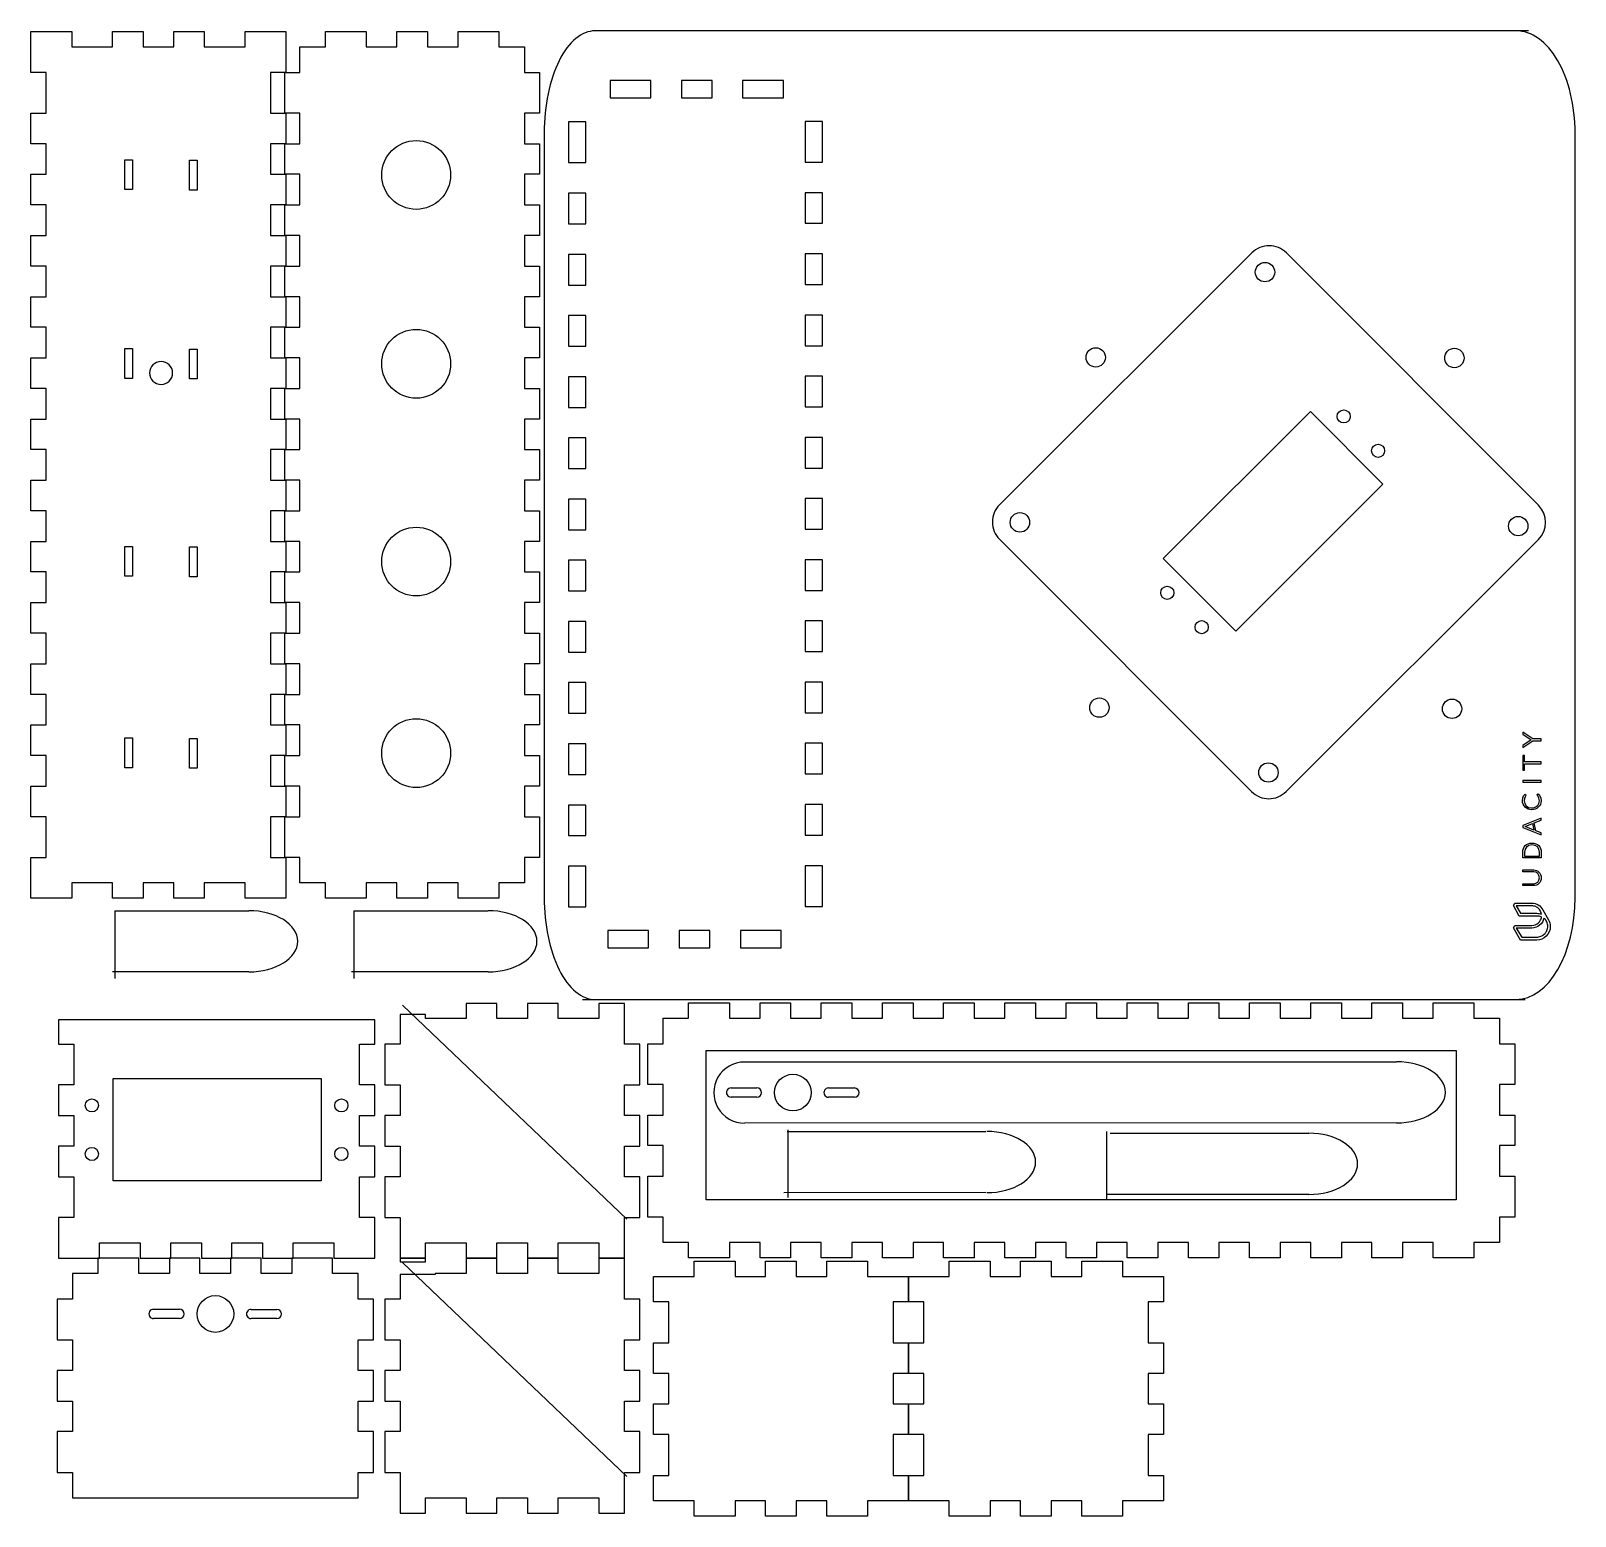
# Model space of a CAD drawing. Extents: x -151 to 152, y 165 to 456.
import ezdxf

# ---------------------------------------------------------------- set-up
doc = ezdxf.new("R2010")
doc.units = 0
doc.layers.add('LAYER_1', color=160, linetype='Continuous')

# ---------------------------------------------------------------- blocks, each defined once
blk = doc.blocks.new('AI9-BLK13')
at = {"layer": 'LAYER_1', "color": 7}
for p, q in [((-12.1, 0.92), (-7.02, 0.92)), ((7.02, 0.91), (12.1, 0.91)), ((-7.02, -0.89), (-12.1, -0.89)), ((12.1, -0.91), (7.02, -0.91))]:
    blk.add_line(p, q, dxfattribs=at)
blk.add_circle((0.02, 0), 3.6, dxfattribs=at)
for points, knots in [([(-12.1, 0.92), (-12.42, 0.92), (-12.72, 0.75), (-12.89, 0.47), (-13.05, 0.19), (-13.05, -0.16), (-12.89, -0.44), (-12.72, -0.72), (-12.42, -0.89), (-12.1, -0.89)], [0, 0, 0, 0, 1, 1, 1, 2, 2, 2, 3, 3, 3, 3]), ([(-7.02, -0.89), (-6.52, -0.89), (-6.11, -0.49), (-6.11, 0.01), (-6.11, 0.51), (-6.52, 0.92), (-7.02, 0.92)], [0, 0, 0, 0, 1, 1, 1, 2, 2, 2, 2]), ([(7.02, 0.91), (6.69, 0.91), (6.39, 0.73), (6.23, 0.45), (6.07, 0.17), (6.07, -0.17), (6.23, -0.45), (6.39, -0.73), (6.69, -0.91), (7.02, -0.91)], [0, 0, 0, 0, 1, 1, 1, 2, 2, 2, 3, 3, 3, 3]), ([(12.1, -0.91), (12.6, -0.91), (13.01, -0.5), (13.01, 0), (13.01, 0.5), (12.6, 0.91), (12.1, 0.91)], [0, 0, 0, 0, 1, 1, 1, 2, 2, 2, 2])]:
    blk.add_open_spline(points, degree=3, knots=knots, dxfattribs=at)
blk = doc.blocks.new('AI9-BLK12')
at = {"layer": 'LAYER_1', "color": 7}
blk.add_lwpolyline([(-25.000024, -84.99998), (-25.000024, -77.000123), (-22.000035, -77.000123), (-22.000035, -68.999923), (-25.000024, -68.999923), (-25.000024, -62.999944), (-22.000035, -62.999944), (-22.000035, -56.999966), (-25.000024, -56.999966), (-25.000024, -50.999988), (-22.000035, -50.999988), (-22.000035, -45.000009), (-25.000024, -45.000009), (-25.000024, -39.000031), (-22.000035, -39.000031), (-22.000035, -33.000053), (-25.000024, -33.000053), (-25.000024, -27.000075), (-22.000035, -27.000075), (-22.000035, -21.000096), (-25.000024, -21.000096), (-25.000024, -15.000118), (-22.000035, -15.000118), (-22.000035, -9.00014), (-25.000024, -9.00014), (-25.000024, -3.000161), (-22.000035, -3.000161), (-22.000035, 2.999817), (-25.000024, 2.999817), (-25.000024, 8.999795), (-22.000035, 8.999795), (-22.000035, 14.999773), (-25.000024, 14.999773), (-25.000024, 21.000096), (-22.000035, 21.000096), (-22.000035, 27.000075), (-25.000024, 27.000075), (-25.000024, 33.000053), (-22.000035, 33.000053), (-22.000035, 39.000031), (-25.000024, 39.000031), (-25.000024, 45.000009), (-22.000035, 45.000009), (-22.000035, 50.999988), (-25.000024, 50.999988), (-25.000024, 56.999966), (-22.000035, 56.999966), (-22.000035, 62.999944), (-25.000024, 62.999944), (-25.000024, 68.999923), (-22.000035, 68.999923), (-22.000035, 77.000123), (-25.000024, 77.000123), (-25.000024, 84.99998), (-16.999824, 84.99998), (-16.999824, 81.999991), (-9.000312, 81.999991), (-9.000312, 84.99998), (-3.000334, 84.99998), (-3.000334, 81.999991), (2.999645, 81.999991), (2.999645, 84.99998), (8.999623, 84.99998), (8.999623, 81.999991), (16.999824, 81.999991), (16.999824, 84.99998), (25.000024, 84.99998), (25.000024, 77.000123), (22.000035, 77.000123), (22.000035, 68.999923), (25.000024, 68.999923), (25.000024, 62.999944), (22.000035, 62.999944), (22.000035, 56.999966), (25.000024, 56.999966), (25.000024, 50.999988), (22.000035, 50.999988), (22.000035, 45.000009), (25.000024, 45.000009), (25.000024, 39.000031), (22.000035, 39.000031), (22.000035, 33.000053), (25.000024, 33.000053), (25.000024, 27.000075), (22.000035, 27.000075), (22.000035, 21.000096), (25.000024, 21.000096), (25.000024, 14.999773), (22.000035, 14.999773), (22.000035, 8.999795), (25.000024, 8.999795), (25.000024, 2.999817), (22.000035, 2.999817), (22.000035, -3.000161), (25.000024, -3.000161), (25.000024, -9.00014), (22.000035, -9.00014), (22.000035, -15.000118), (25.000024, -15.000118), (25.000024, -21.000096), (22.000035, -21.000096), (22.000035, -27.000075), (25.000024, -27.000075), (25.000024, -33.000053), (22.000035, -33.000053), (22.000035, -39.000031), (25.000024, -39.000031), (25.000024, -45.000009), (22.000035, -45.000009), (22.000035, -50.999988), (25.000024, -50.999988), (25.000024, -56.999966), (22.000035, -56.999966), (22.000035, -62.999944), (25.000024, -62.999944), (25.000024, -68.999923), (22.000035, -68.999923), (22.000035, -77.000123), (25.000024, -77.000123), (25.000024, -84.99998), (16.999824, -84.99998), (16.999824, -81.999991), (8.999623, -81.999991), (8.999623, -84.99998), (2.999645, -84.99998), (2.999645, -81.999991), (-3.000334, -81.999991), (-3.000334, -84.99998), (-9.000312, -84.99998), (-9.000312, -81.999991), (-16.999824, -81.999991), (-16.999824, -84.99998)], close=True, dxfattribs=at)
blk = doc.blocks.new('AI9-BLK11')
at = {"layer": 'LAYER_1', "color": 7}
blk.add_lwpolyline([(25.000024, 22.000035), (25.000024, 16.999824), (22.000035, 16.999824), (22.000035, 9.000312), (25.000024, 9.000312), (25.000024, 3.000334), (22.000035, 3.000334), (22.000035, -2.999645), (25.000024, -2.999645), (25.000024, -8.999623), (22.000035, -8.999623), (22.000035, -16.999824), (25.000024, -16.999824), (25.000024, -22.000035), (16.999824, -22.000035), (16.999824, -25.000024), (8.999967, -25.000024), (8.999967, -22.000035), (2.999989, -22.000035), (2.999989, -25.000024), (-2.999989, -25.000024), (-2.999989, -22.000035), (-8.999967, -22.000035), (-8.999967, -25.000024), (-17.000168, -25.000024), (-17.000168, -22.000035), (-25.000024, -22.000035), (-25.000024, -16.999824), (-22.000035, -16.999824), (-22.000035, -8.999623), (-25.000024, -8.999623), (-25.000024, -2.999645), (-22.000035, -2.999645), (-22.000035, 3.000334), (-25.000024, 3.000334), (-25.000024, 9.000312), (-22.000035, 9.000312), (-22.000035, 16.999824), (-25.000024, 16.999824), (-25.000024, 22.000035), (-17.000168, 22.000035), (-17.000168, 25.000024), (-8.999967, 25.000024), (-8.999967, 22.000035), (-2.999989, 22.000035), (-2.999989, 25.000024), (2.999989, 25.000024), (2.999989, 22.000035), (8.999967, 22.000035), (8.999967, 25.000024), (16.999824, 25.000024), (16.999824, 22.000035)], close=True, dxfattribs=at)
blk = doc.blocks.new('AI9-BLK10')
at = {"layer": 'LAYER_1', "color": 7}
blk.add_lwpolyline([(25.000024, 22.000035), (25.000024, 16.999824), (22.000035, 16.999824), (22.000035, 9.000312), (25.000024, 9.000312), (25.000024, 3.000334), (22.000035, 3.000334), (22.000035, -2.999645), (25.000024, -2.999645), (25.000024, -8.999623), (22.000035, -8.999623), (22.000035, -16.999824), (25.000024, -16.999824), (25.000024, -22.000035), (16.999824, -22.000035), (16.999824, -25.000024), (8.999967, -25.000024), (8.999967, -22.000035), (2.999989, -22.000035), (2.999989, -25.000024), (-2.999989, -25.000024), (-2.999989, -22.000035), (-8.999967, -22.000035), (-8.999967, -25.000024), (-17.000168, -25.000024), (-17.000168, -22.000035), (-25.000024, -22.000035), (-25.000024, -16.999824), (-22.000035, -16.999824), (-22.000035, -8.999623), (-25.000024, -8.999623), (-25.000024, -2.999645), (-22.000035, -2.999645), (-22.000035, 3.000334), (-25.000024, 3.000334), (-25.000024, 9.000312), (-22.000035, 9.000312), (-22.000035, 16.999824), (-25.000024, 16.999824), (-25.000024, 22.000035), (-17.000168, 22.000035), (-17.000168, 25.000024), (-8.999967, 25.000024), (-8.999967, 22.000035), (-2.999989, 22.000035), (-2.999989, 25.000024), (2.999989, 25.000024), (2.999989, 22.000035), (8.999967, 22.000035), (8.999967, 25.000024), (16.999824, 25.000024), (16.999824, 22.000035)], close=True, dxfattribs=at)
blk = doc.blocks.new('AI9-BLK9')
at = {"layer": 'LAYER_1', "color": 7}
blk.add_lwpolyline([(-22.000035, -81.999991), (-22.000035, -77.000123), (-25.000024, -77.000123), (-25.000024, -68.999923), (-22.000035, -68.999923), (-22.000035, -62.999944), (-25.000024, -62.999944), (-25.000024, -56.999966), (-22.000035, -56.999966), (-22.000035, -50.999988), (-25.000024, -50.999988), (-25.000024, -45.000009), (-22.000035, -45.000009), (-22.000035, -39.000031), (-25.000024, -39.000031), (-25.000024, -33.000053), (-22.000035, -33.000053), (-22.000035, -27.000075), (-25.000024, -27.000075), (-25.000024, -21.000096), (-22.000035, -21.000096), (-22.000035, -15.000118), (-25.000024, -15.000118), (-25.000024, -9.00014), (-22.000035, -9.00014), (-22.000035, -3.000161), (-25.000024, -3.000161), (-25.000024, 2.999817), (-22.000035, 2.999817), (-22.000035, 8.999795), (-25.000024, 8.999795), (-25.000024, 14.999773), (-22.000035, 14.999773), (-22.000035, 21.000096), (-25.000024, 21.000096), (-25.000024, 27.000075), (-22.000035, 27.000075), (-22.000035, 33.000053), (-25.000024, 33.000053), (-25.000024, 39.000031), (-22.000035, 39.000031), (-22.000035, 45.000009), (-25.000024, 45.000009), (-25.000024, 50.999988), (-22.000035, 50.999988), (-22.000035, 56.999966), (-25.000024, 56.999966), (-25.000024, 62.999944), (-22.000035, 62.999944), (-22.000035, 68.999923), (-25.000024, 68.999923), (-25.000024, 77.000123), (-22.000035, 77.000123), (-22.000035, 81.999991), (-16.999824, 81.999991), (-16.999824, 84.99998), (-8.999967, 84.99998), (-8.999967, 81.999991), (-2.999989, 81.999991), (-2.999989, 84.99998), (2.999989, 84.99998), (2.999989, 81.999991), (8.999967, 81.999991), (8.999967, 84.99998), (17.000168, 84.99998), (17.000168, 81.999991), (22.000035, 81.999991), (22.000035, 77.000123), (25.000024, 77.000123), (25.000024, 68.999923), (22.000035, 68.999923), (22.000035, 62.999944), (25.000024, 62.999944), (25.000024, 56.999966), (22.000035, 56.999966), (22.000035, 50.999988), (25.000024, 50.999988), (25.000024, 45.000009), (22.000035, 45.000009), (22.000035, 39.000031), (25.000024, 39.000031), (25.000024, 33.000053), (22.000035, 33.000053), (22.000035, 27.000075), (25.000024, 27.000075), (25.000024, 21.000096), (22.000035, 21.000096), (22.000035, 14.999773), (25.000024, 14.999773), (25.000024, 8.999795), (22.000035, 8.999795), (22.000035, 2.999817), (25.000024, 2.999817), (25.000024, -3.000161), (22.000035, -3.000161), (22.000035, -9.00014), (25.000024, -9.00014), (25.000024, -15.000118), (22.000035, -15.000118), (22.000035, -21.000096), (25.000024, -21.000096), (25.000024, -27.000075), (22.000035, -27.000075), (22.000035, -33.000053), (25.000024, -33.000053), (25.000024, -39.000031), (22.000035, -39.000031), (22.000035, -45.000009), (25.000024, -45.000009), (25.000024, -50.999988), (22.000035, -50.999988), (22.000035, -56.999966), (25.000024, -56.999966), (25.000024, -62.999944), (22.000035, -62.999944), (22.000035, -68.999923), (25.000024, -68.999923), (25.000024, -77.000123), (22.000035, -77.000123), (22.000035, -81.999991), (17.000168, -81.999991), (17.000168, -84.99998), (8.999967, -84.99998), (8.999967, -81.999991), (2.999989, -81.999991), (2.999989, -84.99998), (-2.999989, -84.99998), (-2.999989, -81.999991), (-8.999967, -81.999991), (-8.999967, -84.99998), (-16.999824, -84.99998), (-16.999824, -81.999991)], close=True, dxfattribs=at)
blk = doc.blocks.new('AI9-BLK8')
at = {"layer": 'LAYER_1', "color": 7}
blk.add_lwpolyline([(-81.999991, 22.000035), (-76.999779, 22.000035), (-76.999779, 25.000024), (-68.999923, 25.000024), (-68.999923, 22.000035), (-62.999944, 22.000035), (-62.999944, 25.000024), (-56.999966, 25.000024), (-56.999966, 22.000035), (-50.999988, 22.000035), (-50.999988, 25.000024), (-45.000009, 25.000024), (-45.000009, 22.000035), (-39.000031, 22.000035), (-39.000031, 25.000024), (-33.000053, 25.000024), (-33.000053, 22.000035), (-27.000075, 22.000035), (-27.000075, 25.000024), (-21.000096, 25.000024), (-21.000096, 22.000035), (-15.000118, 22.000035), (-15.000118, 25.000024), (-8.999795, 25.000024), (-8.999795, 22.000035), (-2.999817, 22.000035), (-2.999817, 25.000024), (3.000161, 25.000024), (3.000161, 22.000035), (9.00014, 22.000035), (9.00014, 25.000024), (15.000118, 25.000024), (15.000118, 22.000035), (21.000096, 22.000035), (21.000096, 25.000024), (27.000075, 25.000024), (27.000075, 22.000035), (33.000053, 22.000035), (33.000053, 25.000024), (39.000031, 25.000024), (39.000031, 22.000035), (45.000009, 22.000035), (45.000009, 25.000024), (50.999988, 25.000024), (50.999988, 22.000035), (56.999966, 22.000035), (56.999966, 25.000024), (62.999944, 25.000024), (62.999944, 22.000035), (68.999923, 22.000035), (68.999923, 25.000024), (77.000123, 25.000024), (77.000123, 22.000035), (81.999991, 22.000035), (81.999991, 16.999824), (84.99998, 16.999824), (84.99998, 8.999967), (81.999991, 8.999967), (81.999991, 2.999989), (84.99998, 2.999989), (84.99998, -2.999989), (81.999991, -2.999989), (81.999991, -8.999967), (84.99998, -8.999967), (84.99998, -17.000168), (81.999991, -17.000168), (81.999991, -22.000035), (77.000123, -22.000035), (77.000123, -25.000024), (68.999923, -25.000024), (68.999923, -22.000035), (62.999944, -22.000035), (62.999944, -25.000024), (56.999966, -25.000024), (56.999966, -22.000035), (50.999988, -22.000035), (50.999988, -25.000024), (45.000009, -25.000024), (45.000009, -22.000035), (39.000031, -22.000035), (39.000031, -25.000024), (33.000053, -25.000024), (33.000053, -22.000035), (27.000075, -22.000035), (27.000075, -25.000024), (21.000096, -25.000024), (21.000096, -22.000035), (15.000118, -22.000035), (15.000118, -25.000024), (9.00014, -25.000024), (9.00014, -22.000035), (3.000161, -22.000035), (3.000161, -25.000024), (-2.999817, -25.000024), (-2.999817, -22.000035), (-8.999795, -22.000035), (-8.999795, -25.000024), (-15.000118, -25.000024), (-15.000118, -22.000035), (-21.000096, -22.000035), (-21.000096, -25.000024), (-27.000075, -25.000024), (-27.000075, -22.000035), (-33.000053, -22.000035), (-33.000053, -25.000024), (-39.000031, -25.000024), (-39.000031, -22.000035), (-45.000009, -22.000035), (-45.000009, -25.000024), (-50.999988, -25.000024), (-50.999988, -22.000035), (-56.999966, -22.000035), (-56.999966, -25.000024), (-62.999944, -25.000024), (-62.999944, -22.000035), (-68.999923, -22.000035), (-68.999923, -25.000024), (-76.999779, -25.000024), (-76.999779, -22.000035), (-81.999991, -22.000035), (-81.999991, -17.000168), (-84.99998, -17.000168), (-84.99998, -8.999967), (-81.999991, -8.999967), (-81.999991, -2.999989), (-84.99998, -2.999989), (-84.99998, 2.999989), (-81.999991, 2.999989), (-81.999991, 8.999967), (-84.99998, 8.999967), (-84.99998, 16.999824), (-81.999991, 16.999824)], close=True, dxfattribs=at)
blk = doc.blocks.new('AI9-BLK7')
at = {"layer": 'LAYER_1', "color": 7}
for points in [[(-5.600003, 2.97639), (-5.600003, -2.873726), (-7.099997, -2.873726), (-7.099997, 2.97639)], [(7.099997, 2.873382), (7.099997, -2.97639), (5.600003, -2.97639), (5.600003, 2.873382)]]:
    blk.add_lwpolyline(points, close=True, dxfattribs=at)
blk = doc.blocks.new('AI9-BLK6')
at = {"layer": 'LAYER_1', "color": 7}
for points in [[(-5.600175, 2.976218), (-5.600175, -2.873554), (-7.10017, -2.873554), (-7.10017, 2.976218)], [(7.10017, 2.873554), (7.10017, -2.976218), (5.600175, -2.976218), (5.600175, 2.873554)]]:
    blk.add_lwpolyline(points, close=True, dxfattribs=at)
blk = doc.blocks.new('AI9-BLK5')
at = {"layer": 'LAYER_1', "color": 7}
for points in [[(-5.600175, 2.976218), (-5.600175, -2.873554), (-7.10017, -2.873554), (-7.10017, 2.976218)], [(7.10017, 2.873554), (7.10017, -2.976218), (5.600175, -2.976218), (5.600175, 2.873554)]]:
    blk.add_lwpolyline(points, close=True, dxfattribs=at)
blk = doc.blocks.new('AI9-BLK4')
at = {"layer": 'LAYER_1', "color": 7}
for points in [[(-5.600175, 2.976218), (-5.600175, -2.873554), (-7.10017, -2.873554), (-7.10017, 2.976218)], [(7.10017, 2.873554), (7.10017, -2.976218), (5.600175, -2.976218), (5.600175, 2.873554)]]:
    blk.add_lwpolyline(points, close=True, dxfattribs=at)
blk = doc.blocks.new('AI9-BLK3')
at = {"layer": 'LAYER_1', "color": 7}
blk.add_lwpolyline([(20.514338, -10.050033), (-20.285583, -10.050033), (-20.285583, 10.050033), (20.514338, 10.050033)], close=True, dxfattribs=at)
for centre in [(-24.458972, 4.763534), (24.458972, 4.763534), (-24.458972, -4.763189), (24.458972, -4.763189)]:
    blk.add_circle(centre, 1.289844, dxfattribs=at)
blk = doc.blocks.new('AI9-BLK2')
at = {"layer": 'LAYER_1', "color": 7}
blk.add_lwpolyline([(21.612204, 7.399376), (-7.237715, -21.450543), (-21.450456, -7.237629), (7.399118, 21.61229)], close=True, dxfattribs=at)
for centre, radius in [((13.926885, 20.663424), 1.289828), ((20.66308, 13.927057), 1.289828), ((-20.663597, -13.926799), 1.289889), ((-13.927057, -20.663166), 1.289889)]:
    blk.add_circle(centre, radius, dxfattribs=at)
blk = doc.blocks.new('AI9-BLK1')
at = {"layer": 'LAYER_1', "color": 7}
for p, q in [((-12.1, 0.92), (-7.02, 0.92)), ((7.02, 0.91), (12.1, 0.91)), ((-7.02, -0.89), (-12.1, -0.89)), ((12.1, -0.91), (7.02, -0.91))]:
    blk.add_line(p, q, dxfattribs=at)
blk.add_circle((0.02, 0), 3.6, dxfattribs=at)
for points, knots in [([(-12.1, 0.92), (-12.42, 0.92), (-12.72, 0.75), (-12.89, 0.47), (-13.05, 0.19), (-13.05, -0.16), (-12.89, -0.44), (-12.72, -0.72), (-12.42, -0.89), (-12.1, -0.89)], [0, 0, 0, 0, 1, 1, 1, 2, 2, 2, 3, 3, 3, 3]), ([(-7.02, -0.89), (-6.52, -0.89), (-6.11, -0.49), (-6.11, 0.01), (-6.11, 0.51), (-6.52, 0.92), (-7.02, 0.92)], [0, 0, 0, 0, 1, 1, 1, 2, 2, 2, 2]), ([(7.02, 0.91), (6.69, 0.91), (6.39, 0.73), (6.23, 0.45), (6.07, 0.17), (6.07, -0.17), (6.23, -0.45), (6.39, -0.73), (6.69, -0.91), (7.02, -0.91)], [0, 0, 0, 0, 1, 1, 1, 2, 2, 2, 3, 3, 3, 3]), ([(12.1, -0.91), (12.6, -0.91), (13.01, -0.5), (13.01, 0), (13.01, 0.5), (12.6, 0.91), (12.1, 0.91)], [0, 0, 0, 0, 1, 1, 1, 2, 2, 2, 2])]:
    blk.add_open_spline(points, degree=3, knots=knots, dxfattribs=at)

msp = doc.modelspace()

# ---------------------------------------------------------------- linework, layer by layer
at = {"layer": 'LAYER_1', "color": 7}
for p, q in [((143.05, 455.86), (-39.97, 455.86)), ((-49.97, 435.86), (-49.97, 285.86)), ((152.18, 285.86), (152.18, 435.86)), ((39.31, 362.89), (88.81, 412.32)), ((95.56, 412.32), (145, 362.82)), ((88.75, 306.64), (39.31, 356.14)), ((144.99, 356.07), (95.49, 306.64)), ((-134.19, 283.28), (-107.9, 283.28)), ((-134.19, 283.28), (-134.19, 269.96)), ((-87.27, 283.28), (-60.99, 283.28)), ((-87.27, 283.28), (-87.27, 269.96)), ((-107.9, 271.28), (-134.65, 271.28)), ((-60.98, 271.28), (-87.73, 271.28)), ((-77.77, 264.75), (-33.77, 222.75)), ((-42.44, 265.86), (142.42, 265.86)), ((-10.71, 253.62), (117.17, 253.65)), ((117.17, 241.65), (-10.71, 241.62)), ((-2.31, 239.97), (36.63, 239.98)), ((-2.18, 240.33), (-2.18, 227.02)), ((60.26, 239.98), (60.26, 226.66)), ((61.01, 239.62), (99.95, 239.63)), ((36.63, 227.98), (-3, 227.97)), ((99.95, 227.63), (60.32, 227.62)), ((-77.77, 214.31), (-33.77, 172.31))]:
    msp.add_line(p, q, dxfattribs=at)
for points in [[(-29.06, 446.14), (-37.06, 446.14), (-37.06, 442.74), (-29.06, 442.74)], [(-17.06, 446.14), (-23.06, 446.14), (-23.06, 442.74), (-17.06, 442.74)], [(-3.06, 446.14), (-11.06, 446.14), (-11.06, 442.74), (-3.06, 442.74)], [(-41.78, 438.01), (-45.18, 438.01), (-45.18, 430.01), (-41.78, 430.01)], [(1.23, 430.11), (4.63, 430.11), (4.63, 438.11), (1.23, 438.11)], [(-41.78, 424.01), (-45.18, 424.01), (-45.18, 418.01), (-41.78, 418.01)], [(1.23, 418.11), (4.63, 418.11), (4.63, 424.11), (1.23, 424.11)], [(-41.78, 412.01), (-45.18, 412.01), (-45.18, 406.01), (-41.78, 406.01)], [(1.23, 406.11), (4.63, 406.11), (4.63, 412.11), (1.23, 412.11)], [(-41.78, 400.01), (-45.18, 400.01), (-45.18, 394.01), (-41.78, 394.01)], [(1.23, 394.11), (4.63, 394.11), (4.63, 400.11), (1.23, 400.11)], [(-41.78, 388.01), (-45.18, 388.01), (-45.18, 382.01), (-41.78, 382.01)], [(1.23, 382.11), (4.63, 382.11), (4.63, 388.11), (1.23, 388.11)], [(-41.78, 376.01), (-45.18, 376.01), (-45.18, 370.01), (-41.78, 370.01)], [(1.23, 370.11), (4.63, 370.11), (4.63, 376.11), (1.23, 376.11)], [(-41.78, 364.01), (-45.18, 364.01), (-45.18, 358.01), (-41.78, 358.01)], [(1.23, 358.11), (4.63, 358.11), (4.63, 364.11), (1.23, 364.11)], [(-41.78, 352.01), (-45.18, 352.01), (-45.18, 346.01), (-41.78, 346.01)], [(1.23, 346.11), (4.63, 346.11), (4.63, 352.11), (1.23, 352.11)], [(-41.78, 340.01), (-45.18, 340.01), (-45.18, 334.01), (-41.78, 334.01)], [(1.23, 334.11), (4.63, 334.11), (4.63, 340.11), (1.23, 340.11)], [(-41.78, 328.01), (-45.18, 328.01), (-45.18, 322.01), (-41.78, 322.01)], [(1.23, 322.11), (4.63, 322.11), (4.63, 328.11), (1.23, 328.11)], [(141.91, 317.93), (143.54, 316.81), (141.91, 315.67), (141.91, 315.27), (143.92, 316.63), (145.53, 316.63), (145.53, 316.99), (143.92, 316.99), (141.91, 318.33)], [(-41.78, 316.01), (-45.18, 316.01), (-45.18, 310.01), (-41.78, 310.01)], [(1.23, 310.11), (4.63, 310.11), (4.63, 316.11), (1.23, 316.11)], [(142.27, 310.83), (142.27, 312.1), (145.53, 312.1), (145.53, 312.46), (142.27, 312.46), (142.27, 313.73), (141.91, 313.73), (141.91, 310.83)], [(145.53, 308.84), (141.91, 308.84), (141.91, 308.48), (145.53, 308.48)], [(-41.78, 304.01), (-45.18, 304.01), (-45.18, 298.01), (-41.78, 298.01)], [(1.23, 298.11), (4.63, 298.11), (4.63, 304.11), (1.23, 304.11)], [(141.91, 299.59), (145.53, 298.16), (145.53, 298.54), (144.5, 298.92), (144.17, 300.51), (145.53, 301.02), (145.53, 301.4), (141.91, 299.97)], [(144.1, 299.08), (142.4, 299.79), (142.4, 299.81), (143.85, 300.41)], [(-41.78, 292.01), (-45.18, 292.01), (-45.18, 284.01), (-41.78, 284.01)], [(1.23, 284.11), (4.63, 284.11), (4.63, 292.11), (1.23, 292.11)], [(-37.5, 275.98), (-29.5, 275.98), (-29.5, 279.38), (-37.5, 279.38)], [(-23.5, 275.98), (-17.5, 275.98), (-17.5, 279.38), (-23.5, 279.38)], [(-11.5, 275.98), (-3.5, 275.98), (-3.5, 279.38), (-11.5, 279.38)], [(-31.24, 249.11), (-31.24, 257.11), (-34.24, 257.11), (-34.24, 265.11), (-39.24, 265.11), (-39.24, 262.11), (-47.24, 262.11), (-47.24, 265.11), (-53.24, 265.11), (-53.24, 262.11), (-59.24, 262.11), (-59.24, 265.11), (-65.24, 265.11), (-65.24, 262.11), (-73.24, 262.11), (-73.24, 262.91), (-78.24, 262.91), (-78.24, 257.11), (-81.24, 257.11), (-81.24, 249.11), (-78.24, 249.11), (-78.24, 243.11), (-81.24, 243.11), (-81.24, 237.11), (-78.24, 237.11), (-78.24, 231.11), (-81.24, 231.11), (-81.24, 223.11), (-78.24, 223.11), (-78.24, 215.11), (-73.24, 215.11), (-73.24, 218.11), (-65.24, 218.11), (-65.24, 215.11), (-59.24, 215.11), (-59.24, 218.11), (-53.24, 218.11), (-53.24, 215.11), (-47.24, 215.11), (-47.24, 218.11), (-39.24, 218.11), (-39.24, 215.11), (-34.24, 215.11), (-34.24, 223.11), (-31.24, 223.11), (-31.24, 231.11), (-34.24, 231.11), (-34.24, 237.11), (-31.24, 237.11), (-31.24, 243.11), (-34.24, 243.11), (-34.24, 249.11)], [(-83.2, 257.11), (-83.2, 261.85), (-145.2, 261.85), (-145.2, 257.11), (-142.2, 257.11), (-142.2, 249.11), (-145.2, 249.11), (-145.2, 243.11), (-142.2, 243.11), (-142.2, 237.11), (-145.2, 237.11), (-145.2, 231.11), (-142.2, 231.11), (-142.2, 223.11), (-145.2, 223.11), (-145.2, 215.11), (-137.2, 215.11), (-137.2, 218.11), (-129.2, 218.11), (-129.2, 215.11), (-123.2, 215.11), (-123.2, 218.11), (-117.2, 218.11), (-117.2, 215.11), (-111.2, 215.11), (-111.2, 218.11), (-105.2, 218.11), (-105.2, 215.11), (-99.2, 215.11), (-99.2, 218.11), (-91.2, 218.11), (-91.2, 215.11), (-83.2, 215.11), (-83.2, 223.11), (-86.2, 223.11), (-86.2, 231.11), (-83.2, 231.11), (-83.2, 237.11), (-86.2, 237.11), (-86.2, 243.11), (-83.2, 243.11), (-83.2, 249.11), (-86.2, 249.11), (-86.2, 257.11)], [(128.88, 226.57), (-18.23, 226.57), (-18.23, 255.85), (128.88, 255.85)], [(-142.47, 168.11), (-86.47, 168.11), (-86.47, 173.11), (-83.47, 173.11), (-83.47, 181.11), (-86.47, 181.11), (-86.47, 187.11), (-83.47, 187.11), (-83.47, 193.11), (-86.47, 193.11), (-86.47, 199.11), (-83.47, 199.11), (-83.47, 207.11), (-86.47, 207.11), (-86.47, 212.11), (-91.47, 212.11), (-91.47, 215.11), (-99.47, 215.11), (-99.47, 212.11), (-105.47, 212.11), (-105.47, 215.11), (-111.47, 215.11), (-111.47, 212.11), (-117.47, 212.11), (-117.47, 215.11), (-123.47, 215.11), (-123.47, 212.11), (-129.47, 212.11), (-129.47, 215.11), (-137.47, 215.11), (-137.47, 212.11), (-142.47, 212.11), (-142.47, 207.11), (-145.47, 207.11), (-145.47, 199.11), (-142.47, 199.11), (-142.47, 193.11), (-145.47, 193.11), (-145.47, 187.11), (-142.47, 187.11), (-142.47, 181.11), (-145.47, 181.11), (-145.47, 173.11), (-142.47, 173.11)], [(-31.24, 199.11), (-31.24, 207.11), (-34.24, 207.11), (-34.24, 215.11), (-39.24, 215.11), (-39.24, 212.11), (-47.24, 212.11), (-47.24, 215.11), (-53.24, 215.11), (-53.24, 212.11), (-59.24, 212.11), (-59.24, 215.11), (-65.24, 215.11), (-65.24, 212.11), (-71.32, 212.11), (-71.32, 211.95), (-78.24, 211.95), (-78.24, 207.11), (-81.24, 207.11), (-81.24, 199.11), (-78.24, 199.11), (-78.24, 193.11), (-81.24, 193.11), (-81.24, 187.11), (-78.24, 187.11), (-78.24, 181.11), (-81.24, 181.11), (-81.24, 173.11), (-78.24, 173.11), (-78.24, 165.11), (-73.24, 165.11), (-73.24, 168.11), (-65.24, 168.11), (-65.24, 165.11), (-59.24, 165.11), (-59.24, 168.11), (-53.24, 168.11), (-53.24, 165.11), (-47.24, 165.11), (-47.24, 168.11), (-39.24, 168.11), (-39.24, 165.11), (-34.24, 165.11), (-34.24, 173.11), (-31.24, 173.11), (-31.24, 181.11), (-34.24, 181.11), (-34.24, 187.11), (-31.24, 187.11), (-31.24, 193.11), (-34.24, 193.11), (-34.24, 199.11)], [(-73.24, 215.11), (-78.24, 215.11), (-78.24, 214.38), (-73.24, 214.38)]]:
    msp.add_lwpolyline(points, close=True, dxfattribs=at)
for centre, radius in [((-75.07, 427.6), 6.75), ((91.37, 408.53), 1.9), ((-75.07, 390.56), 6.75), ((58.18, 391.81), 1.9), ((128.51, 391.69), 1.9), ((43.31, 359.45), 1.91), ((141.02, 358.72), 1.9), ((-75.07, 351.76), 6.75), ((58.9, 323.11), 1.9), ((128.05, 322.88), 1.9), ((-75.07, 314.19), 6.75), ((92.04, 310.39), 1.9)]:
    msp.add_circle(centre, radius, dxfattribs=at)
for points, knots in [([(-39.97, 455.86), (-42.62, 455.86), (-45.16, 453.75), (-47.04, 450), (-48.91, 446.25), (-49.97, 441.16), (-49.97, 435.86)], [0, 0, 0, 0, 1, 1, 1, 2, 2, 2, 2]), ([(152.18, 435.86), (152.18, 441.16), (150.96, 446.25), (148.78, 450), (146.61, 453.75), (143.65, 455.86), (140.58, 455.86)], [0, 0, 0, 0, 1, 1, 1, 2, 2, 2, 2]), ([(95.56, 412.32), (94.66, 413.22), (93.45, 413.72), (92.19, 413.72), (90.92, 413.72), (89.71, 413.22), (88.81, 412.32)], [0, 0, 0, 0, 1, 1, 1, 2, 2, 2, 2]), ([(-122.84, 388.75), (-122.84, 387.51), (-123.84, 386.5), (-125.09, 386.5), (-126.33, 386.5), (-127.34, 387.51), (-127.34, 388.75), (-127.34, 390), (-126.33, 391), (-125.09, 391), (-123.84, 391), (-122.84, 390), (-122.84, 388.75)], [0, 0, 0, 0, 1, 1, 1, 2, 2, 2, 3, 3, 3, 4, 4, 4, 4]), ([(39.31, 362.89), (38.42, 361.99), (37.91, 360.78), (37.91, 359.51), (37.91, 358.25), (38.41, 357.04), (39.31, 356.14)], [0, 0, 0, 0, 1, 1, 1, 2, 2, 2, 2]), ([(88.75, 306.64), (89.64, 305.75), (90.85, 305.24), (92.12, 305.24), (93.38, 305.24), (94.6, 305.74), (95.49, 306.64)], [0, 0, 0, 0, 1, 1, 1, 2, 2, 2, 2]), ([(145.17, 304.86), (145.17, 304.03), (144.48, 303.43), (143.65, 303.43), (142.82, 303.43), (142.18, 304.03), (142.18, 304.86), (142.18, 305.51), (142.56, 305.93), (142.56, 305.93), (142.56, 305.93), (142.31, 306.11), (142.31, 306.11), (142.31, 306.11), (141.86, 305.69), (141.86, 304.84), (141.86, 303.85), (142.64, 303.07), (143.65, 303.07), (144.66, 303.07), (145.53, 303.81), (145.53, 304.86), (145.53, 305.73), (144.93, 306.2), (144.93, 306.2), (144.93, 306.2), (144.7, 306), (144.7, 306), (144.7, 305.98), (145.17, 305.57), (145.17, 304.86)], [0, 0, 0, 0, 1, 1, 1, 2, 2, 2, 3, 3, 3, 4, 4, 4, 5, 5, 5, 6, 6, 6, 7, 7, 7, 8, 8, 8, 9, 9, 9, 10, 10, 10, 10]), ([(141.91, 294.78), (141.91, 294.78), (141.91, 293.64), (141.91, 293.64), (141.91, 293.64), (145.53, 293.64), (145.53, 293.64), (145.53, 293.64), (145.53, 294.78), (145.53, 294.78), (145.53, 295.83), (144.84, 296.53), (143.72, 296.53), (142.62, 296.53), (141.91, 295.83), (141.91, 294.78)], [0, 0, 0, 0, 1, 1, 1, 2, 2, 2, 3, 3, 3, 4, 4, 4, 5, 5, 5, 5]), ([(145.17, 294.74), (145.17, 294.74), (145.17, 294), (145.17, 294), (145.17, 294), (142.27, 294), (142.27, 294), (142.27, 294), (142.27, 294.74), (142.27, 294.74), (142.27, 295.59), (142.87, 296.17), (143.72, 296.17), (144.63, 296.17), (145.17, 295.61), (145.17, 294.74)], [0, 0, 0, 0, 1, 1, 1, 2, 2, 2, 3, 3, 3, 4, 4, 4, 5, 5, 5, 5]), ([(144.07, 290.92), (144.66, 290.92), (145.17, 290.41), (145.17, 289.74), (145.17, 289.07), (144.68, 288.57), (144.07, 288.57), (144.07, 288.57), (141.91, 288.57), (141.91, 288.57), (141.91, 288.57), (141.91, 288.2), (141.91, 288.2), (141.91, 288.2), (144.08, 288.2), (144.08, 288.2), (144.86, 288.2), (145.53, 288.8), (145.53, 289.74), (145.53, 290.68), (144.84, 291.28), (144.08, 291.28), (144.08, 291.28), (141.91, 291.28), (141.91, 291.28), (141.91, 291.28), (141.91, 290.92), (141.91, 290.92), (141.91, 290.92), (144.07, 290.92), (144.07, 290.92)], [0, 0, 0, 0, 1, 1, 1, 2, 2, 2, 3, 3, 3, 4, 4, 4, 5, 5, 5, 6, 6, 6, 7, 7, 7, 8, 8, 8, 9, 9, 9, 10, 10, 10, 10]), ([(-49.97, 285.86), (-49.97, 280.55), (-48.91, 275.46), (-47.04, 271.71), (-45.16, 267.96), (-42.62, 265.86), (-39.97, 265.86)], [0, 0, 0, 0, 1, 1, 1, 2, 2, 2, 2]), ([(140.07, 279.93), (140.07, 279.93), (141.47, 277.52), (141.47, 277.52), (141.47, 277.52), (144.65, 277.52), (144.65, 277.52), (146.12, 277.52), (147.32, 278.7), (147.32, 280.17), (147.32, 280.66), (147.19, 281.11), (146.97, 281.51), (146.97, 281.51), (145.85, 283.46), (145.85, 283.46), (145.43, 284.24), (144.64, 284.76), (143.69, 284.76), (143.69, 284.76), (140.36, 284.76), (140.36, 284.76), (140.36, 284.76), (140.09, 284.29), (140.09, 284.29), (140.09, 284.29), (141.2, 282.23), (141.2, 282.23), (141.2, 282.23), (144.67, 282.23), (144.67, 282.23), (144.82, 282.23), (144.96, 282.21), (145.11, 282.19), (145.25, 282.16), (145.38, 282.12), (145.51, 282.07), (145.51, 282.07), (145.61, 282.01), (145.61, 282.01), (145.61, 281.94), (145.45, 281.49), (145.29, 281.25), (145.22, 281.14), (145.14, 281.05), (145.05, 280.96), (144.96, 280.87), (144.87, 280.8), (144.76, 280.73), (144.65, 280.66), (144.18, 280.4), (143.71, 280.4), (143.71, 280.4), (140.35, 280.4), (140.35, 280.4), (140.35, 280.4), (140.07, 279.93), (140.07, 279.93)], [0, 0, 0, 0, 1, 1, 1, 2, 2, 2, 3, 3, 3, 4, 4, 4, 5, 5, 5, 6, 6, 6, 7, 7, 7, 8, 8, 8, 9, 9, 9, 10, 10, 10, 11, 11, 11, 12, 12, 12, 13, 13, 13, 14, 14, 14, 15, 15, 15, 16, 16, 16, 17, 17, 17, 18, 18, 18, 19, 19, 19, 19]), ([(-107.9, 271.28), (-102.6, 271.28), (-98.31, 273.97), (-98.31, 277.28), (-98.31, 280.6), (-102.61, 283.28), (-107.9, 283.28)], [0, 0, 0, 0, 1, 1, 1, 2, 2, 2, 2]), ([(-60.98, 271.28), (-55.68, 271.28), (-51.39, 273.97), (-51.39, 277.28), (-51.39, 280.6), (-55.69, 283.28), (-60.98, 283.28)], [0, 0, 0, 0, 1, 1, 1, 2, 2, 2, 2]), ([(144.09, 284.19), (144.22, 284.17), (144.35, 284.11), (144.46, 284.08), (144.56, 284.02), (144.67, 283.97), (144.78, 283.9), (144.89, 283.82), (145.16, 283.61), (145.32, 283.32), (145.49, 283.03), (145.54, 282.76), (145.58, 282.59), (145.29, 282.7), (145, 282.77), (144.67, 282.77), (144.67, 282.77), (141.47, 282.77), (141.47, 282.77), (141.47, 282.77), (140.64, 284.22), (140.64, 284.22), (140.64, 284.22), (143.69, 284.22), (143.69, 284.22), (143.84, 284.22), (143.97, 284.22), (144.09, 284.19)], [0, 0, 0, 0, 1, 1, 1, 2, 2, 2, 3, 3, 3, 4, 4, 4, 5, 5, 5, 6, 6, 6, 7, 7, 7, 8, 8, 8, 9, 9, 9, 9]), ([(146.63, 281.11), (146.68, 280.98), (146.75, 280.8), (146.79, 280.66), (146.83, 280.51), (146.83, 280.38), (146.83, 280.24), (146.83, 280.09), (146.81, 279.95), (146.77, 279.8), (146.74, 279.66), (146.7, 279.53), (146.64, 279.41), (146.59, 279.28), (146.52, 279.15), (146.45, 279.04), (146.23, 278.74), (146.05, 278.59), (145.85, 278.47), (145.74, 278.39), (145.61, 278.32), (145.49, 278.27), (145.36, 278.21), (145.22, 278.18), (145.07, 278.14), (144.94, 278.07), (144.8, 278.07), (144.65, 278.07), (144.65, 278.07), (141.74, 278.07), (141.74, 278.07), (141.74, 278.07), (140.64, 279.88), (140.64, 279.88), (140.64, 279.88), (143.69, 279.88), (143.69, 279.88), (144.85, 279.88), (145.83, 280.73), (146.07, 281.81), (146.12, 281.78), (146.17, 281.74), (146.21, 281.69), (146.41, 281.49), (146.54, 281.32), (146.63, 281.11)], [0, 0, 0, 0, 1, 1, 1, 2, 2, 2, 3, 3, 3, 4, 4, 4, 5, 5, 5, 6, 6, 6, 7, 7, 7, 8, 8, 8, 9, 9, 9, 10, 10, 10, 11, 11, 11, 12, 12, 12, 13, 13, 13, 14, 14, 14, 15, 15, 15, 15]), ([(-10.71, 253.6), (-12.86, 253.6), (-14.84, 252.45), (-15.91, 250.6), (-16.98, 248.74), (-16.98, 246.45), (-15.91, 244.6), (-14.84, 242.74), (-12.85, 241.6), (-10.71, 241.6)], [0, 0, 0, 0, 1, 1, 1, 2, 2, 2, 3, 3, 3, 3]), ([(117.17, 241.65), (122.47, 241.65), (126.76, 244.34), (126.76, 247.65), (126.76, 250.97), (122.47, 253.65), (117.17, 253.65)], [0, 0, 0, 0, 1, 1, 1, 2, 2, 2, 2]), ([(36.8, 227.98), (42.1, 227.98), (46.39, 230.67), (46.39, 233.98), (46.39, 237.3), (42.1, 239.98), (36.8, 239.98)], [0, 0, 0, 0, 1, 1, 1, 2, 2, 2, 2]), ([(99.95, 227.63), (105.25, 227.63), (109.54, 230.32), (109.54, 233.63), (109.54, 236.95), (105.24, 239.63), (99.95, 239.63)], [0, 0, 0, 0, 1, 1, 1, 2, 2, 2, 2])]:
    msp.add_open_spline(points, degree=3, knots=knots, dxfattribs=at)
for points in [[(144.99, 356.07), (146.86, 357.94), (146.86, 360.96), (145, 362.82)], [(140.58, 265.86), (146.99, 265.86), (152.18, 274.81), (152.18, 285.86)]]:
    msp.add_open_spline(points, degree=3, dxfattribs=at)

# ---------------------------------------------------------------- block references
for name, p in [('AI9-BLK12', (-125.62, 370.72)), ('AI9-BLK9', (-75.86, 370.72)), ('AI9-BLK6', (-125.12, 427.6)), ('AI9-BLK4', (-125.12, 390.56)), ('AI9-BLK2', (92.88, 359.57)), ('AI9-BLK5', (-125.12, 351.76)), ('AI9-BLK7', (-125.12, 314.19)), ('AI9-BLK8', (55.35, 240.2)), ('AI9-BLK3', (-114.2, 240.33)), ('AI9-BLK1', (-1.23, 247.6)), ('AI9-BLK10', (-3.55, 189.53)), ('AI9-BLK11', (46.45, 189.53)), ('AI9-BLK13', (-114.47, 204.18))]:
    msp.add_blockref(name, p, dxfattribs=at)

doc.saveas('drawing.dxf')
